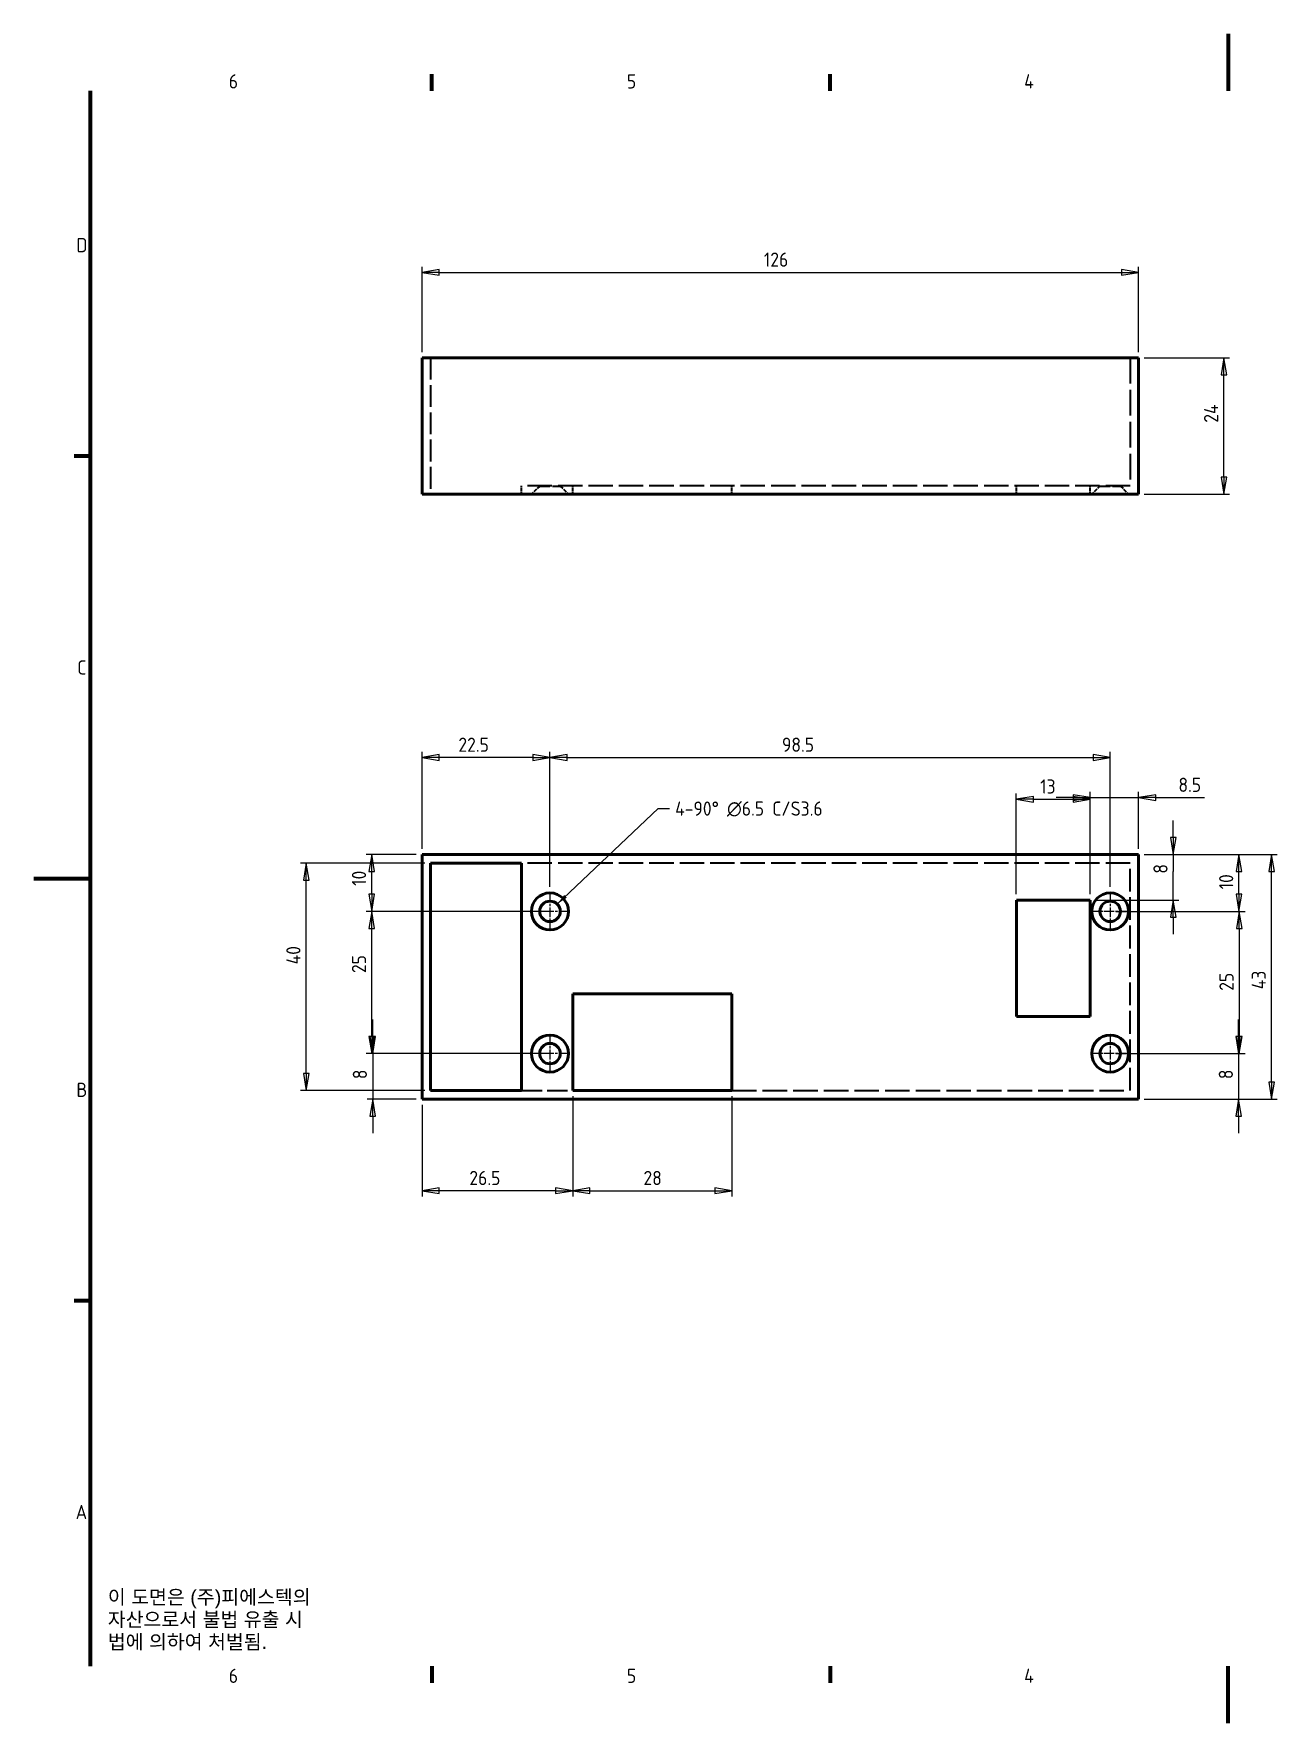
# Model space of a CAD drawing. Header units: millimetres. Extents: x 0 to 420, y 0 to 297.
# Drawn here: x 0 to 218.6, y 0 to 297 of the extents above; entities that cross this region are included whole.
import ezdxf

# ---------------------------------------------------------------- set-up
doc = ezdxf.new("R2010")
doc.units = ezdxf.units.MM
doc.linetypes.add('CHAIN', pattern=[0.3543, 0.2362, -0.0295, 0.0591, -0.0295])
doc.linetypes.add('DASHED', pattern=[0.2067, 0.1654, -0.0413])
doc.layers.get('0').update_dxf_attribs({"lineweight": 25})
for name, color, linetype, lineweight in [('가려진 것(ISO)', 5, 'DASHED', 35), ('가시적인 것(ISO)', 7, 'Continuous', 50), ('경계(ISO)', 7, 'Continuous', 70), ('기호(ISO)', 7, 'Continuous', 25), ('중심 표식(ISO)', 1, 'Continuous', 25), ('치수(ISO)', 7, 'Continuous', 25)]:
    doc.layers.add(name, color=color, linetype=linetype, lineweight=lineweight)
doc.styles.add('ISO Proportional', font='arial.ttf')
doc.styles.add('ISO ProportionalPSTEK', font='isocp.shx')
doc.dimstyles.new('PSTEK', dxfattribs={"dimtxt": 2.5, "dimasz": 3, "dimexe": 1, "dimexo": 1, "dimgap": 1, "dimtad": 1, "dimrnd": 1e-08, "dimdsep": 46, "dimtxsty": 'ISO ProportionalPSTEK', "dimblk": 'Filled-1', "dimcen": 0.09, "dimdle": 10, "dimclrd": 3, "dimclre": 3, "dimclrt": 1, "dimadec": 1, "dimazin": 2, "dimtfac": 1, "dimtdec": 3, "dimtmove": 0, "dimatfit": 3, "dimfxl": 0, "dimtolj": 1, "dimlwd": -1, "dimlwe": -1, "dimarcsym": 0})
doc.dimstyles.new('PSTEK$7', dxfattribs={"dimtxt": 2.5, "dimasz": 2, "dimexe": 1, "dimexo": 1, "dimgap": 1, "dimtad": 1, "dimrnd": 1e-08, "dimdsep": 46, "dimtxsty": 'ISO ProportionalPSTEK', "dimblk": 'Filled-1', "dimcen": 0.09, "dimdle": 10, "dimclrd": 3, "dimclre": 3, "dimclrt": 1, "dimadec": 1, "dimazin": 2, "dimtfac": 1, "dimtdec": 3, "dimtmove": 0, "dimatfit": 3, "dimfxl": 0, "dimtolj": 1, "dimlwd": -1, "dimlwe": -1, "dimarcsym": 0})

# ---------------------------------------------------------------- blocks, each defined once
blk = doc.blocks.new('경계 Default Border')
at = {"layer": '경계(ISO)'}
for p, q in [((70, 287), (70, 289.9)), ((140, 287), (140, 289.9)), ((10, 222.75), (7.1, 222.75)), ((10, 74.25), (7.1, 74.25)), ((70, 10), (70, 7.1)), ((140, 10), (140, 7.1))]:
    blk.add_line(p, q, dxfattribs=at)
at = {"layer": '경계(ISO)', "flags": 128}
for points in [[(210, 297), (210, 287)], [(10, 10), (10, 287)], [(0, 148.5), (10, 148.5)], [(210, 0), (210, 10)]]:
    blk.add_lwpolyline(points, dxfattribs=at)
at = {"layer": '경계(ISO)', "color": 1, "char_height": 2.5, "attachment_point": 7, "style": 'ISO ProportionalPSTEK'}
for s, insert in [('6', (34.29, 287.38)), ('5', (104.29, 287.38)), ('4', (174.14, 287.4)), ('D', (7.5, 258.6)), ('C', (7.64, 184.35)), ('B', (7.5, 110.1)), ('A', (7.36, 35.87)), ('6', (34.29, 7.08)), ('5', (104.29, 7.08)), ('4', (174.14, 7.1))]:
    blk.add_mtext(s, dxfattribs=dict(at, insert=insert))
blk = doc.blocks.new('Filled-1')
at = {"color": 0}
for p, q in [((0, 0), (-1, 0.167)), ((-1, 0.167), (-1, -0.167)), ((-1, 0), (0, 0)), ((-1, -0.167), (0, 0))]:
    blk.add_line(p, q, dxfattribs=at)
at = {"color": 0, "flags": 128}
blk.add_lwpolyline([(-1, -0.167), (0, 0)], dxfattribs=at)
at = {"color": 0}
blk.add_solid([(-1, -0.167), (0, 0), (-1, 0.167), (-1, -0.167)], dxfattribs=at)
blk = doc.blocks.new('*D14')
at = {"layer": 'Defpoints', "color": 0}
for p in [(194.26, 255.05), (68.26, 240.05), (194.26, 240.05)]:
    blk.add_point(p, dxfattribs=at)
at = {"layer": '치수(ISO)', "color": 3}
for p, q in [((68.26, 241.05), (68.26, 256.05)), ((194.26, 241.05), (194.26, 256.05)), ((71.26, 255.05), (191.26, 255.05))]:
    blk.add_line(p, q, dxfattribs=at)
at = {"layer": '치수(ISO)', "color": 3, "xscale": 3, "yscale": 3, "zscale": 3, "rotation": 180}
blk.add_blockref('Filled-1', (68.26, 255.05), dxfattribs=at)
at = {"layer": '치수(ISO)', "color": 3, "xscale": 3, "yscale": 3, "zscale": 3}
blk.add_blockref('Filled-1', (194.26, 255.05), dxfattribs=at)
at = {"layer": '치수(ISO)', "color": 1, "insert": (128.38, 258.55), "char_height": 2.5, "attachment_point": 1, "style": 'ISO ProportionalPSTEK'}
blk.add_mtext('\\A1;126', dxfattribs=at)
blk = doc.blocks.new('*D15')
at = {"layer": 'Defpoints', "color": 0}
for p in [(194.26, 240.05), (209.26, 240.05), (194.26, 216.05)]:
    blk.add_point(p, dxfattribs=at)
at = {"layer": '치수(ISO)', "color": 3}
for p, q in [((195.26, 240.05), (210.26, 240.05)), ((209.26, 219.05), (209.26, 237.05)), ((195.26, 216.05), (210.26, 216.05))]:
    blk.add_line(p, q, dxfattribs=at)
at = {"layer": '치수(ISO)', "color": 3, "xscale": 3, "yscale": 3, "zscale": 3}
for p, rotation in [((209.26, 240.05), 90), ((209.26, 216.05), 270)]:
    blk.add_blockref('Filled-1', p, dxfattribs=dict(at, rotation=rotation))
at = {"layer": '치수(ISO)', "color": 1, "insert": (205.76, 228.62), "char_height": 2.5, "attachment_point": 1, "rotation": 90, "style": 'ISO ProportionalPSTEK'}
blk.add_mtext('\\A1;24', dxfattribs=at)
blk = doc.blocks.new('*D16')
at = {"layer": 'Defpoints', "color": 0}
for p in [(194.26, 152.72), (217.63, 152.72), (194.26, 109.72)]:
    blk.add_point(p, dxfattribs=at)
at = {"layer": '치수(ISO)', "color": 3}
for p, q in [((195.26, 152.72), (218.63, 152.72)), ((217.63, 112.72), (217.63, 149.72)), ((195.26, 109.72), (218.63, 109.72))]:
    blk.add_line(p, q, dxfattribs=at)
at = {"layer": '치수(ISO)', "color": 3, "xscale": 3, "yscale": 3, "zscale": 3}
for p, rotation in [((217.63, 152.72), 90), ((217.63, 109.72), 270)]:
    blk.add_blockref('Filled-1', p, dxfattribs=dict(at, rotation=rotation))
at = {"layer": '치수(ISO)', "color": 1, "insert": (214.13, 129.03), "char_height": 2.5, "attachment_point": 1, "rotation": 90, "style": 'ISO ProportionalPSTEK'}
blk.add_mtext('\\A1;43', dxfattribs=at)
blk = doc.blocks.new('*D17')
at = {"layer": 'Defpoints', "color": 0}
for p in [(189.26, 169.77), (90.76, 146.02), (189.26, 146.02)]:
    blk.add_point(p, dxfattribs=at)
at = {"layer": '치수(ISO)', "color": 3}
for p, q in [((90.76, 147.02), (90.76, 170.77)), ((93.76, 169.77), (186.26, 169.77)), ((189.26, 147.02), (189.26, 170.77))]:
    blk.add_line(p, q, dxfattribs=at)
at = {"layer": '치수(ISO)', "color": 3, "xscale": 3, "yscale": 3, "zscale": 3, "rotation": 180}
blk.add_blockref('Filled-1', (90.76, 169.77), dxfattribs=at)
at = {"layer": '치수(ISO)', "color": 3, "xscale": 3, "yscale": 3, "zscale": 3}
blk.add_blockref('Filled-1', (189.26, 169.77), dxfattribs=at)
at = {"layer": '치수(ISO)', "color": 1, "insert": (131.55, 173.27), "char_height": 2.5, "attachment_point": 1, "style": 'ISO ProportionalPSTEK'}
blk.add_mtext('\\A1;98.5', dxfattribs=at)
blk = doc.blocks.new('*D18')
at = {"layer": 'Defpoints', "color": 0}
for p in [(194.26, 152.72), (211.91, 152.72), (189.26, 142.72)]:
    blk.add_point(p, dxfattribs=at)
at = {"layer": '치수(ISO)', "color": 3}
for p, q in [((195.26, 152.72), (212.91, 152.72)), ((211.91, 145.72), (211.91, 149.72)), ((190.26, 142.72), (212.91, 142.72))]:
    blk.add_line(p, q, dxfattribs=at)
at = {"layer": '치수(ISO)', "color": 3, "xscale": 3, "yscale": 3, "zscale": 3}
for p, rotation in [((211.91, 152.72), 90), ((211.91, 142.72), 270)]:
    blk.add_blockref('Filled-1', p, dxfattribs=dict(at, rotation=rotation))
at = {"layer": '치수(ISO)', "color": 1, "insert": (208.41, 146.59), "char_height": 2.5, "attachment_point": 1, "rotation": 90, "style": 'ISO ProportionalPSTEK'}
blk.add_mtext('\\A1;10', dxfattribs=at)
blk = doc.blocks.new('*D19')
at = {"layer": 'Defpoints', "color": 0}
for p in [(189.26, 142.72), (189.26, 117.72), (211.97, 117.72)]:
    blk.add_point(p, dxfattribs=at)
at = {"layer": '치수(ISO)', "color": 3}
for p, q in [((190.26, 142.72), (212.97, 142.72)), ((211.97, 139.72), (211.97, 120.72)), ((190.26, 117.72), (212.97, 117.72))]:
    blk.add_line(p, q, dxfattribs=at)
at = {"layer": '치수(ISO)', "color": 3, "xscale": 3, "yscale": 3, "zscale": 3}
for p, rotation in [((211.97, 142.72), 90), ((211.97, 117.72), 270)]:
    blk.add_blockref('Filled-1', p, dxfattribs=dict(at, rotation=rotation))
at = {"layer": '치수(ISO)', "color": 1, "insert": (208.47, 128.76), "char_height": 2.5, "attachment_point": 1, "rotation": 90, "style": 'ISO ProportionalPSTEK'}
blk.add_mtext('\\A1;25', dxfattribs=at)
blk = doc.blocks.new('*D20')
at = {"layer": 'Defpoints', "color": 0}
for p in [(189.26, 117.72), (194.26, 109.72), (211.85, 109.72)]:
    blk.add_point(p, dxfattribs=at)
at = {"layer": '치수(ISO)', "color": 3}
for p, q in [((211.85, 120.72), (211.85, 123.72)), ((190.26, 117.72), (212.85, 117.72)), ((211.85, 117.72), (211.85, 109.72)), ((195.26, 109.72), (212.85, 109.72)), ((211.85, 106.72), (211.85, 103.72))]:
    blk.add_line(p, q, dxfattribs=at)
at = {"layer": '치수(ISO)', "color": 3, "xscale": 3, "yscale": 3, "zscale": 3}
for p, rotation in [((211.85, 117.72), 270), ((211.85, 109.72), 90)]:
    blk.add_blockref('Filled-1', p, dxfattribs=dict(at, rotation=rotation))
at = {"layer": '치수(ISO)', "color": 1, "insert": (208.35, 113.22), "char_height": 2.5, "attachment_point": 1, "rotation": 90, "style": 'ISO ProportionalPSTEK'}
blk.add_mtext('\\A1;8', dxfattribs=at)
blk = doc.blocks.new('*D21')
at = {"layer": 'Defpoints', "color": 0}
for p in [(90.76, 117.72), (59.59, 109.72), (68.26, 109.72)]:
    blk.add_point(p, dxfattribs=at)
at = {"layer": '치수(ISO)', "color": 3}
for p, q in [((59.59, 120.72), (59.59, 123.72)), ((89.76, 117.72), (58.59, 117.72)), ((59.59, 117.72), (59.59, 109.72)), ((67.26, 109.72), (58.59, 109.72)), ((59.59, 106.72), (59.59, 103.72))]:
    blk.add_line(p, q, dxfattribs=at)
at = {"layer": '치수(ISO)', "color": 3, "xscale": 3, "yscale": 3, "zscale": 3}
for p, rotation in [((59.59, 117.72), 270), ((59.59, 109.72), 90)]:
    blk.add_blockref('Filled-1', p, dxfattribs=dict(at, rotation=rotation))
at = {"layer": '치수(ISO)', "color": 1, "insert": (56.09, 113.22), "char_height": 2.5, "attachment_point": 1, "rotation": 90, "style": 'ISO ProportionalPSTEK'}
blk.add_mtext('\\A1;8', dxfattribs=at)
blk = doc.blocks.new('*D22')
at = {"layer": 'Defpoints', "color": 0}
for p in [(59.43, 142.72), (90.76, 142.72), (90.76, 117.72)]:
    blk.add_point(p, dxfattribs=at)
at = {"layer": '치수(ISO)', "color": 3}
for p, q in [((89.76, 142.72), (58.43, 142.72)), ((59.43, 120.72), (59.43, 139.72)), ((89.76, 117.72), (58.43, 117.72))]:
    blk.add_line(p, q, dxfattribs=at)
at = {"layer": '치수(ISO)', "color": 3, "xscale": 3, "yscale": 3, "zscale": 3}
for p, rotation in [((59.43, 142.72), 90), ((59.43, 117.72), 270)]:
    blk.add_blockref('Filled-1', p, dxfattribs=dict(at, rotation=rotation))
at = {"layer": '치수(ISO)', "color": 1, "insert": (55.93, 131.87), "char_height": 2.5, "attachment_point": 1, "rotation": 90, "style": 'ISO ProportionalPSTEK'}
blk.add_mtext('\\A1;25', dxfattribs=at)
blk = doc.blocks.new('*D23')
at = {"layer": 'Defpoints', "color": 0}
for p in [(59.43, 152.72), (68.26, 152.72), (90.76, 142.72)]:
    blk.add_point(p, dxfattribs=at)
at = {"layer": '치수(ISO)', "color": 3}
for p, q in [((67.26, 152.72), (58.43, 152.72)), ((59.43, 145.72), (59.43, 149.72)), ((89.76, 142.72), (58.43, 142.72))]:
    blk.add_line(p, q, dxfattribs=at)
at = {"layer": '치수(ISO)', "color": 3, "xscale": 3, "yscale": 3, "zscale": 3}
for p, rotation in [((59.43, 152.72), 90), ((59.43, 142.72), 270)]:
    blk.add_blockref('Filled-1', p, dxfattribs=dict(at, rotation=rotation))
at = {"layer": '치수(ISO)', "color": 1, "insert": (55.93, 147.21), "char_height": 2.5, "attachment_point": 1, "rotation": 90, "style": 'ISO ProportionalPSTEK'}
blk.add_mtext('\\A1;10', dxfattribs=at)
blk = doc.blocks.new('*D24')
at = {"layer": 'Defpoints', "color": 0}
for p in [(68.26, 169.77), (68.26, 152.72), (90.76, 146.02)]:
    blk.add_point(p, dxfattribs=at)
at = {"layer": '치수(ISO)', "color": 3}
for p, q in [((68.26, 153.72), (68.26, 170.77)), ((87.76, 169.77), (71.26, 169.77)), ((90.76, 147.02), (90.76, 170.77))]:
    blk.add_line(p, q, dxfattribs=at)
at = {"layer": '치수(ISO)', "color": 3, "xscale": 3, "yscale": 3, "zscale": 3, "rotation": 180}
blk.add_blockref('Filled-1', (68.26, 169.77), dxfattribs=at)
at = {"layer": '치수(ISO)', "color": 3, "xscale": 3, "yscale": 3, "zscale": 3}
blk.add_blockref('Filled-1', (90.76, 169.77), dxfattribs=at)
at = {"layer": '치수(ISO)', "color": 1, "insert": (74.66, 173.27), "char_height": 2.5, "attachment_point": 1, "style": 'ISO ProportionalPSTEK'}
blk.add_mtext('\\A1;22.5', dxfattribs=at)
blk = doc.blocks.new('*D25')
at = {"layer": 'Defpoints', "color": 0}
for p in [(94.76, 111.22), (122.76, 111.22), (122.76, 93.6)]:
    blk.add_point(p, dxfattribs=at)
at = {"layer": '치수(ISO)', "color": 3}
for p, q in [((94.76, 110.22), (94.76, 92.6)), ((122.76, 110.22), (122.76, 92.6)), ((97.76, 93.6), (119.76, 93.6))]:
    blk.add_line(p, q, dxfattribs=at)
at = {"layer": '치수(ISO)', "color": 3, "xscale": 3, "yscale": 3, "zscale": 3, "rotation": 180}
blk.add_blockref('Filled-1', (94.76, 93.6), dxfattribs=at)
at = {"layer": '치수(ISO)', "color": 3, "xscale": 3, "yscale": 3, "zscale": 3}
blk.add_blockref('Filled-1', (122.76, 93.6), dxfattribs=at)
at = {"layer": '치수(ISO)', "color": 1, "insert": (107.2, 97.1), "char_height": 2.5, "attachment_point": 1, "style": 'ISO ProportionalPSTEK'}
blk.add_mtext('\\A1;28', dxfattribs=at)
blk = doc.blocks.new('*D26')
at = {"layer": 'Defpoints', "color": 0}
for p in [(94.76, 111.22), (68.26, 109.72), (68.26, 93.6)]:
    blk.add_point(p, dxfattribs=at)
at = {"layer": '치수(ISO)', "color": 3}
for p, q in [((94.76, 110.22), (94.76, 92.6)), ((68.26, 108.72), (68.26, 92.6)), ((91.76, 93.6), (71.26, 93.6))]:
    blk.add_line(p, q, dxfattribs=at)
at = {"layer": '치수(ISO)', "color": 3, "xscale": 3, "yscale": 3, "zscale": 3, "rotation": 180}
blk.add_blockref('Filled-1', (68.26, 93.6), dxfattribs=at)
at = {"layer": '치수(ISO)', "color": 3, "xscale": 3, "yscale": 3, "zscale": 3}
blk.add_blockref('Filled-1', (94.76, 93.6), dxfattribs=at)
at = {"layer": '치수(ISO)', "color": 1, "insert": (76.59, 97.1), "char_height": 2.5, "attachment_point": 1, "style": 'ISO ProportionalPSTEK'}
blk.add_mtext('\\A1;26.5', dxfattribs=at)
blk = doc.blocks.new('*D27')
at = {"layer": 'Defpoints', "color": 0}
for p in [(47.9, 151.22), (69.76, 151.22), (69.76, 111.22)]:
    blk.add_point(p, dxfattribs=at)
at = {"layer": '치수(ISO)', "color": 3}
for p, q in [((68.76, 151.22), (46.9, 151.22)), ((47.9, 114.22), (47.9, 148.22)), ((68.76, 111.22), (46.9, 111.22))]:
    blk.add_line(p, q, dxfattribs=at)
at = {"layer": '치수(ISO)', "color": 3, "xscale": 3, "yscale": 3, "zscale": 3}
for p, rotation in [((47.9, 151.22), 90), ((47.9, 111.22), 270)]:
    blk.add_blockref('Filled-1', p, dxfattribs=dict(at, rotation=rotation))
at = {"layer": '치수(ISO)', "color": 1, "insert": (44.4, 133.4), "char_height": 2.5, "attachment_point": 1, "rotation": 90, "style": 'ISO ProportionalPSTEK'}
blk.add_mtext('\\A1;40', dxfattribs=at)
blk = doc.blocks.new('*D28')
at = {"layer": 'Defpoints', "color": 0}
for p in [(185.76, 162.43), (172.76, 144.72), (185.76, 144.72)]:
    blk.add_point(p, dxfattribs=at)
at = {"layer": '치수(ISO)', "color": 3}
for p, q in [((172.76, 145.72), (172.76, 163.43)), ((185.76, 145.72), (185.76, 163.43)), ((175.76, 162.43), (182.76, 162.43))]:
    blk.add_line(p, q, dxfattribs=at)
at = {"layer": '치수(ISO)', "color": 3, "xscale": 3, "yscale": 3, "zscale": 3, "rotation": 180}
blk.add_blockref('Filled-1', (172.76, 162.43), dxfattribs=at)
at = {"layer": '치수(ISO)', "color": 3, "xscale": 3, "yscale": 3, "zscale": 3}
blk.add_blockref('Filled-1', (185.76, 162.43), dxfattribs=at)
at = {"layer": '치수(ISO)', "color": 1, "insert": (176.96, 165.93), "char_height": 2.5, "attachment_point": 1, "style": 'ISO ProportionalPSTEK'}
blk.add_mtext('\\A1;13', dxfattribs=at)
blk = doc.blocks.new('*D29')
at = {"layer": 'Defpoints', "color": 0}
for p in [(194.26, 162.72), (194.26, 152.72), (185.76, 144.72)]:
    blk.add_point(p, dxfattribs=at)
at = {"layer": '치수(ISO)', "color": 3}
for p, q in [((185.76, 145.72), (185.76, 163.72)), ((194.26, 153.72), (194.26, 163.72)), ((182.76, 162.72), (179.76, 162.72)), ((185.76, 162.72), (194.26, 162.72)), ((197.26, 162.72), (205.87, 162.72))]:
    blk.add_line(p, q, dxfattribs=at)
at = {"layer": '치수(ISO)', "color": 3, "xscale": 3, "yscale": 3, "zscale": 3}
blk.add_blockref('Filled-1', (185.76, 162.72), dxfattribs=at)
at = {"layer": '치수(ISO)', "color": 3, "xscale": 3, "yscale": 3, "zscale": 3, "rotation": 180}
blk.add_blockref('Filled-1', (194.26, 162.72), dxfattribs=at)
at = {"layer": '치수(ISO)', "color": 1, "insert": (201.26, 166.22), "char_height": 2.5, "attachment_point": 1, "style": 'ISO ProportionalPSTEK'}
blk.add_mtext('\\A1;8.5', dxfattribs=at)
blk = doc.blocks.new('*D30')
at = {"layer": 'Defpoints', "color": 0}
for p in [(194.26, 152.72), (200.36, 152.72), (185.76, 144.72)]:
    blk.add_point(p, dxfattribs=at)
at = {"layer": '치수(ISO)', "color": 3}
for p, q in [((200.36, 155.72), (200.36, 158.72)), ((195.26, 152.72), (201.36, 152.72)), ((200.36, 152.72), (200.36, 149.72)), ((200.36, 147.72), (200.36, 149.72)), ((200.36, 144.72), (200.36, 147.72)), ((186.76, 144.72), (201.36, 144.72)), ((200.36, 141.72), (200.36, 138.72))]:
    blk.add_line(p, q, dxfattribs=at)
at = {"layer": '치수(ISO)', "color": 3, "xscale": 3, "yscale": 3, "zscale": 3}
for p, rotation in [((200.36, 152.72), 270), ((200.36, 144.72), 90)]:
    blk.add_blockref('Filled-1', p, dxfattribs=dict(at, rotation=rotation))
at = {"layer": '치수(ISO)', "color": 1, "insert": (196.86, 149.35), "char_height": 2.5, "attachment_point": 1, "rotation": 90, "style": 'ISO ProportionalPSTEK'}
blk.add_mtext('\\A1;8', dxfattribs=at)

msp = doc.modelspace()

# ---------------------------------------------------------------- linework, layer by layer
at = {"layer": '가려진 것(ISO)', "ltscale": 23.222061}
msp.add_line((69.762, 240.048), (69.762, 216.048), dxfattribs=at)
at = {"layer": '가려진 것(ISO)', "ltscale": 27.213352}
msp.add_line((192.762, 240.048), (192.762, 217.548), dxfattribs=at)
at = {"layer": '가려진 것(ISO)', "ltscale": 2.856945}
for p, q in [((85.762, 216.048), (85.762, 217.548)), ((94.762, 216.048), (94.762, 217.548)), ((122.762, 216.048), (122.762, 217.548)), ((172.762, 216.048), (172.762, 217.548)), ((185.762, 216.048), (185.762, 217.548))]:
    msp.add_line(p, q, dxfattribs=at)
at = {"layer": '가려진 것(ISO)', "ltscale": 25.882921}
for p, q in [((192.762, 217.548), (85.762, 217.548)), ((192.762, 151.218), (85.762, 151.218))]:
    msp.add_line(p, q, dxfattribs=at)
at = {"layer": '가려진 것(ISO)', "ltscale": 3.905689}
for p, q in [((88.962, 217.498), (87.512, 216.048)), ((92.562, 217.498), (94.012, 216.048)), ((187.462, 217.498), (186.012, 216.048)), ((191.062, 217.498), (192.512, 216.048))]:
    msp.add_line(p, q, dxfattribs=at)
at = {"layer": '가려진 것(ISO)', "ltscale": 0.095135}
for p, q in [((88.962, 217.548), (88.962, 217.498)), ((92.562, 217.548), (92.562, 217.498)), ((187.462, 217.548), (187.462, 217.498)), ((191.062, 217.548), (191.062, 217.498))]:
    msp.add_line(p, q, dxfattribs=at)
at = {"layer": '가려진 것(ISO)', "ltscale": 10.770705}
for p, q in [((88.962, 217.498), (92.562, 217.498)), ((187.462, 217.498), (191.062, 217.498))]:
    msp.add_line(p, q, dxfattribs=at)
at = {"layer": '가려진 것(ISO)', "ltscale": 24.189648}
msp.add_line((192.762, 111.218), (192.762, 151.218), dxfattribs=at)
at = {"layer": '가려진 것(ISO)', "ltscale": 21.770681}
msp.add_line((85.762, 111.218), (94.762, 111.218), dxfattribs=at)
at = {"layer": '가려진 것(ISO)', "ltscale": 26.050388}
msp.add_line((122.762, 111.218), (192.762, 111.218), dxfattribs=at)
at = {"layer": '가시적인 것(ISO)'}
for p, q in [((68.262, 240.048), (194.262, 240.048)), ((68.262, 240.048), (68.262, 216.048)), ((194.262, 240.048), (194.262, 216.048)), ((194.262, 216.048), (68.262, 216.048)), ((68.262, 152.718), (68.262, 109.718)), ((194.262, 152.718), (68.262, 152.718)), ((194.262, 109.718), (194.262, 152.718)), ((69.762, 111.218), (69.762, 151.218)), ((69.762, 151.218), (85.762, 151.218)), ((85.762, 151.218), (85.762, 111.218)), ((172.762, 144.718), (185.762, 144.718)), ((172.762, 124.218), (172.762, 144.718)), ((185.762, 144.718), (185.762, 124.218)), ((94.762, 128.218), (122.762, 128.218)), ((94.762, 111.218), (94.762, 128.218)), ((122.762, 128.218), (122.762, 111.218)), ((185.762, 124.218), (172.762, 124.218)), ((85.762, 111.218), (69.762, 111.218)), ((122.762, 111.218), (94.762, 111.218)), ((68.262, 109.718), (194.262, 109.718))]:
    msp.add_line(p, q, dxfattribs=at)
for centre, radius in [((90.762, 142.718), 3.25), ((189.262, 142.718), 3.25), ((90.762, 142.718), 1.8), ((189.262, 142.718), 1.8), ((90.762, 117.718), 3.25), ((90.762, 117.718), 1.8), ((189.262, 117.718), 3.25), ((189.262, 117.718), 1.8)]:
    msp.add_circle(centre, radius, dxfattribs=at)
at = {"layer": '중심 표식(ISO)', "linetype": 'CHAIN', "ltscale": 7.333869}
for p, q in [((90.762, 146.018), (90.762, 139.418)), ((189.262, 146.018), (189.262, 139.418)), ((94.062, 142.718), (87.462, 142.718)), ((192.562, 142.718), (185.962, 142.718)), ((90.762, 121.018), (90.762, 114.418)), ((189.262, 121.018), (189.262, 114.418)), ((94.062, 117.718), (87.462, 117.718)), ((192.562, 117.718), (185.962, 117.718))]:
    msp.add_line(p, q, dxfattribs=at)

# ---------------------------------------------------------------- block references
msp.add_blockref('경계 Default Border', (0, 0))

# ---------------------------------------------------------------- texts
at = {"layer": '기호(ISO)', "color": 1, "insert": (112.771, 162.043), "char_height": 2.5, "width": 30.6167, "attachment_point": 1, "line_spacing_factor": 0.4375, "style": 'ISO ProportionalPSTEK'}
msp.add_mtext('{4-90° \\fAIGDT|b0|i0;\\H2.5000;n\\fisocp|b0|i0;\\H2.5000;6.5 C/S3.6}', dxfattribs=at)
at = {"layer": '기호(ISO)', "color": 7, "insert": (13.022, 23.424), "char_height": 2.5, "width": 39.3061, "attachment_point": 1, "line_spacing_factor": 0.944221, "style": 'ISO Proportional'}
msp.add_mtext('{\\fArial|b0|i0;\\H2.5000;이 도면은 (주)피에스텍의\\P자산으로서 불법 유출 시 \\P법에 의하여 처벌됨.}', dxfattribs=at)

# ---------------------------------------------------------------- dimensions: what is measured, and where the dimension line sits
at = {"layer": '치수(ISO)', "color": 3}
for base, p1, p2, angle, override, picture, middle in [((194.262, 255.048), (68.262, 240.048), (194.262, 240.048), 180, {"dimdec": 2, "dimtp": 0, "dimtm": 0, "dimtdec": 3, "dimtofl": 0, "dimatfit": 1}, '*D14', (130.44, 255.048)), ((209.262, 240.048), (194.262, 216.048), (194.262, 240.048), 90, {"dimdec": 2, "dimtp": 0, "dimtm": 0, "dimtdec": 3, "dimtofl": 0, "dimatfit": 1}, '*D15', (209.262, 230.151)), ((68.262, 169.766), (90.762, 146.018), (68.262, 152.718), 180, {"dimdec": 2, "dimtp": 0, "dimtm": 0, "dimtdec": 3, "dimtofl": 0, "dimatfit": 1}, '*D24', (77.373, 169.766)), ((189.262, 169.767), (90.762, 146.018), (189.262, 146.018), 180, {"dimdec": 2, "dimtp": 0, "dimtm": 0, "dimtdec": 3, "dimtofl": 0, "dimatfit": 1}, '*D17', (134.277, 169.767)), ((194.262, 162.718), (185.762, 144.718), (194.262, 152.718), 180, {"dimdec": 2, "dimtp": 0, "dimtm": 0, "dimtdec": 3, "dimtofl": 1, "dimatfit": 1}, '*D29', (203.064, 162.718)), ((200.363, 152.718), (185.762, 144.718), (194.262, 152.718), 270, {"dimdec": 2, "dimtp": 0, "dimtm": 0, "dimtdec": 3, "dimtofl": 0}, '*D30', (200.363, 149.848)), ((59.426, 152.718), (90.762, 142.718), (68.262, 152.718), 90, {"dimdec": 2, "dimtp": 0, "dimtm": 0, "dimtdec": 3, "dimtofl": 0, "dimatfit": 1}, '*D23', (59.426, 148.336)), ((211.911, 152.718), (189.262, 142.718), (194.262, 152.718), 90, {"dimdec": 2, "dimtp": 0, "dimtm": 0, "dimtdec": 3, "dimtofl": 0, "dimatfit": 1}, '*D18', (211.911, 147.718)), ((217.631, 152.718), (194.262, 109.718), (194.262, 152.718), 270, {"dimdec": 2, "dimtp": 0, "dimtm": 0, "dimtdec": 3, "dimtofl": 0, "dimatfit": 1}, '*D16', (217.631, 130.583)), ((47.898, 151.218), (69.762, 111.218), (69.762, 151.218), 90, {"dimdec": 2, "dimtp": 0, "dimtm": 0, "dimtdec": 3, "dimtofl": 0, "dimatfit": 1}, '*D27', (47.898, 134.903)), ((59.426, 142.718), (90.762, 117.718), (90.762, 142.718), 90, {"dimdec": 2, "dimtp": 0, "dimtm": 0, "dimtdec": 3, "dimtofl": 0, "dimatfit": 1}, '*D22', (59.426, 133.331)), ((211.974, 117.718), (189.262, 142.718), (189.262, 117.718), 90, {"dimdec": 2, "dimtp": 0, "dimtm": 0, "dimtdec": 3, "dimtofl": 0, "dimatfit": 1}, '*D19', (211.974, 130.218)), ((59.59, 109.718), (90.762, 117.718), (68.262, 109.718), 270, {"dimdec": 2, "dimtp": 0, "dimtm": 0, "dimtdec": 3, "dimtofl": 1, "dimatfit": 1}, '*D21', (59.59, 113.718)), ((211.848, 109.718), (189.262, 117.718), (194.262, 109.718), 270, {"dimdec": 2, "dimtp": 0, "dimtm": 0, "dimtdec": 3, "dimtofl": 1, "dimatfit": 1}, '*D20', (211.848, 113.718))]:
    dim = msp.add_linear_dim(base=base, p1=p1, p2=p2, angle=angle, dimstyle='PSTEK', override=override, dxfattribs=at)
    dim.commit()
    dim.dimension.update_dxf_attribs({"geometry": picture, "text_midpoint": middle, "dimtype": 160})
for base, p1, p2, picture, middle in [((185.762, 162.434), (172.762, 144.718), (185.762, 144.718), '*D28', (178.136, 162.434)), ((68.262, 93.603), (94.762, 111.218), (68.262, 109.718), '*D26', (79.294, 93.603)), ((122.762, 93.603), (94.762, 111.218), (122.762, 111.218), '*D25', (108.61, 93.603))]:
    dim = msp.add_linear_dim(base=base, p1=p1, p2=p2, dimstyle='PSTEK', override={"dimdec": 2, "dimtp": 0, "dimtm": 0, "dimtdec": 3, "dimtofl": 0, "dimatfit": 1}, dxfattribs=at)
    dim.commit()
    dim.dimension.update_dxf_attribs({"geometry": picture, "text_midpoint": middle, "dimtype": 160})

# ---------------------------------------------------------------- leaders
at = {"layer": '기호(ISO)', "color": 3, "annotation_type": 0, "has_hookline": 1, "hookline_direction": 0, "text_width": 28.54}
msp.add_leader([(92.035, 143.99), (109.771, 160.793), (111.771, 160.793)], dimstyle='PSTEK$7', override={"dimtad": 0}, dxfattribs=at)

doc.saveas('drawing.dxf')
